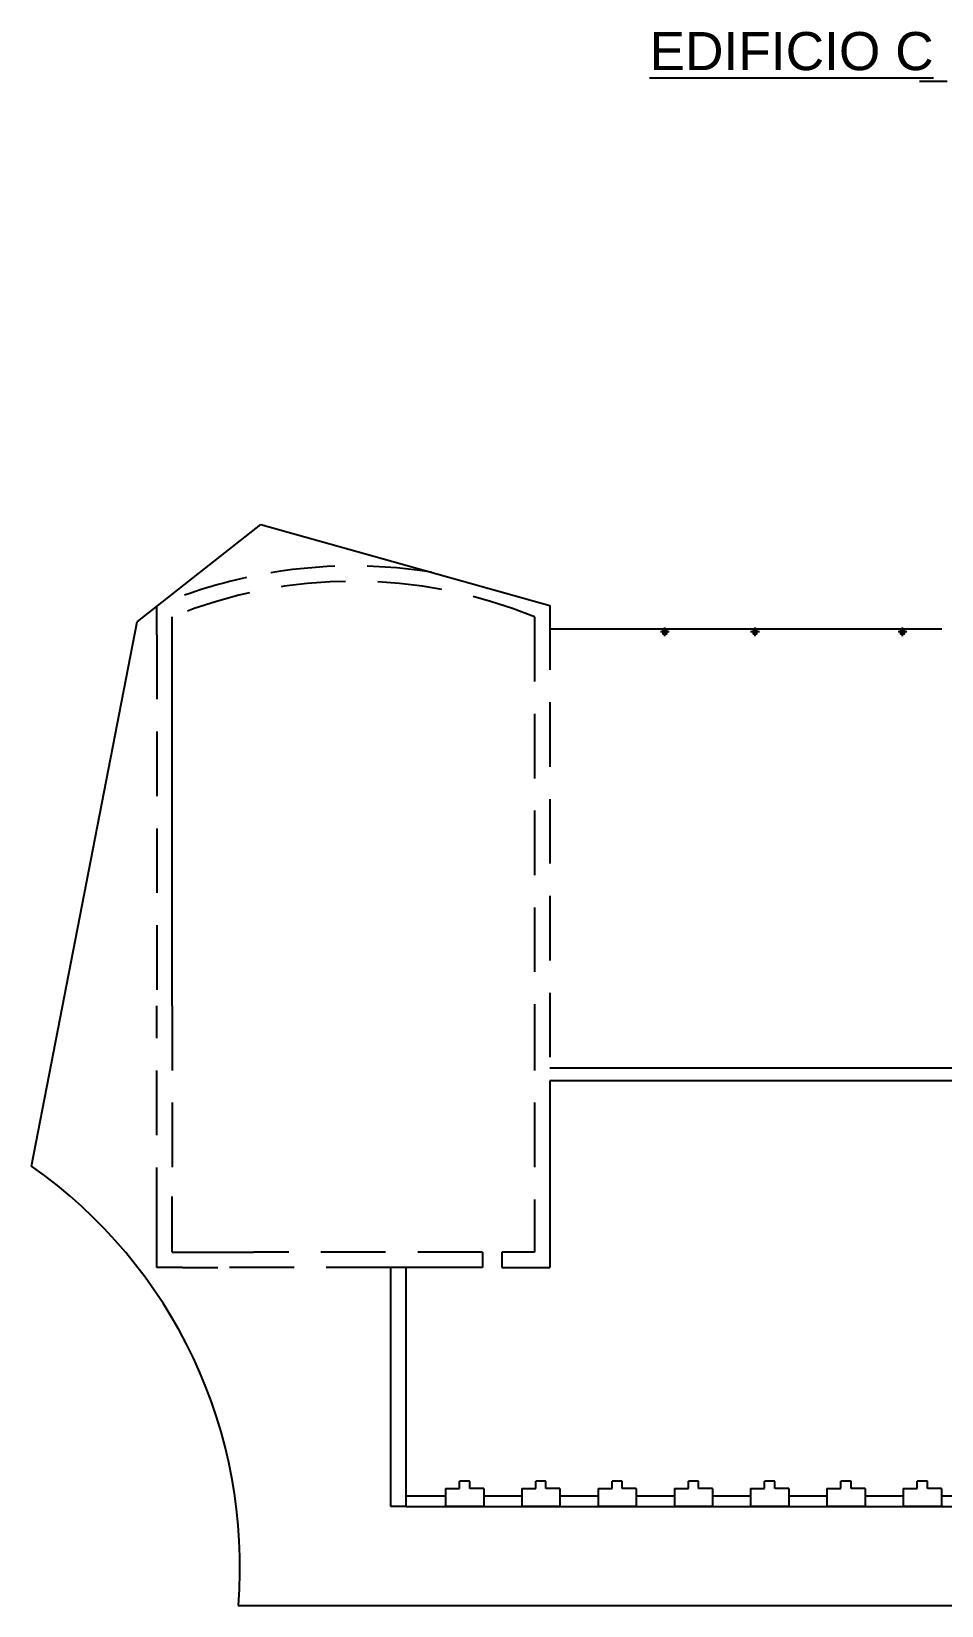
# Model space of a CAD drawing. Header units: millimetres. Extents: x 1471 to 1845, y 158 to 278.
# Drawn here: x 1471.3 to 1507.1, y 168.6 to 230.5 of the extents above; entities that cross this region are included whole.
import ezdxf

# ---------------------------------------------------------------- set-up
doc = ezdxf.new("R2010")
doc.units = ezdxf.units.MM
doc.header["$LTSCALE"] = 0.4
doc.linetypes.add('TRAZOS2', pattern=[9.525, 6.35, -3.175])
for name, color, linetype in [('Capa1', 150, 'TRAZOS2'), ('MUROS', 7, 'Continuous'), ('NOMBRES', 7, 'Continuous'), ('Terraza y Patio', 150, 'TRAZOS2')]:
    doc.layers.add(name, color=color, linetype=linetype)
doc.styles.add('PROYECTO', font='arial.ttf')

msp = doc.modelspace()

# ---------------------------------------------------------------- linework, layer by layer
at = {"layer": 'Capa1'}
for p, q in [((1476.875, 206.8), (1476.875, 207.5)), ((1476.875, 205.4), (1476.875, 206.8)), ((1476.875, 200), (1476.875, 202))]:
    msp.add_line(p, q, dxfattribs=at)
msp.add_arc((1483.969, 189.994), 19.513, 80.84831, 102.33391, dxfattribs=at)
at = {"layer": 'MUROS'}
for p, q in [((1506.267, 228.583), (1507.357, 228.583)), ((1475.494, 207.313), (1480.366, 211.136)), ((1480.366, 211.136), (1486.208, 209.5)), ((1486.208, 209.5), (1491.725, 207.955)), ((1471.34, 185.89), (1475.494, 207.313)), ((1507.15, 207.015), (1491.725, 207.015)), ((1496.424, 206.915), (1496.074, 206.915)), ((1496.249, 206.74), (1496.249, 207.09)), ((1499.974, 206.915), (1499.624, 206.915)), ((1499.799, 206.74), (1499.799, 207.09)), ((1505.774, 206.915), (1505.424, 206.915)), ((1505.599, 206.74), (1505.599, 207.09)), ((1509.025, 189.751), (1491.725, 189.75)), ((1491.725, 189.25), (1491.725, 181.9)), ((1508.725, 189.25), (1491.725, 189.25)), ((1485.475, 179.1), (1485.475, 181.9)), ((1489.075, 181.9), (1485.475, 181.9)), ((1486.075, 180.5), (1486.075, 181.9)), ((1489.845, 181.9), (1491.725, 181.9)), ((1486.075, 179.1), (1486.075, 180.5)), ((1485.475, 174), (1485.475, 179.1)), ((1486.075, 172.5), (1486.075, 179.1)), ((1485.475, 172.5), (1485.475, 174)), ((1488.575, 173.5), (1488.175, 173.5)), ((1488.175, 173.2), (1488.175, 173.5)), ((1488.575, 173.2), (1488.575, 173.5)), ((1491.575, 173.5), (1491.175, 173.5)), ((1491.175, 173.2), (1491.175, 173.5)), ((1491.575, 173.2), (1491.575, 173.5)), ((1494.575, 173.5), (1494.175, 173.5)), ((1494.175, 173.2), (1494.175, 173.5)), ((1494.575, 173.2), (1494.575, 173.5)), ((1497.175, 173.2), (1497.175, 173.5)), ((1497.575, 173.5), (1497.175, 173.5)), ((1497.575, 173.2), (1497.575, 173.5)), ((1500.175, 173.2), (1500.175, 173.5)), ((1500.575, 173.5), (1500.175, 173.5)), ((1500.575, 173.2), (1500.575, 173.5)), ((1503.575, 173.5), (1503.175, 173.5)), ((1503.175, 173.2), (1503.175, 173.5)), ((1503.575, 173.2), (1503.575, 173.5)), ((1506.575, 173.5), (1506.175, 173.5)), ((1506.175, 173.2), (1506.175, 173.5)), ((1506.575, 173.2), (1506.575, 173.5)), ((1487.625, 172.9), (1486.075, 172.9)), ((1487.625, 173.2), (1487.625, 172.5)), ((1487.625, 173.2), (1488.175, 173.2)), ((1489.125, 173.2), (1488.575, 173.2)), ((1489.125, 173.2), (1489.125, 172.5)), ((1490.625, 172.9), (1489.125, 172.9)), ((1490.625, 173.2), (1490.625, 172.5)), ((1490.625, 173.2), (1491.175, 173.2)), ((1492.125, 173.2), (1491.575, 173.2)), ((1492.125, 173.2), (1492.125, 172.5)), ((1493.625, 172.9), (1492.125, 172.9)), ((1493.625, 173.2), (1493.625, 172.5)), ((1493.625, 173.2), (1494.175, 173.2)), ((1495.125, 173.2), (1494.575, 173.2)), ((1495.125, 173.2), (1495.125, 172.5)), ((1496.625, 172.9), (1495.125, 172.9)), ((1496.625, 173.2), (1497.175, 173.2)), ((1496.625, 173.2), (1496.625, 172.5)), ((1498.125, 173.2), (1497.575, 173.2)), ((1498.125, 173.2), (1498.125, 172.5)), ((1499.625, 172.9), (1498.125, 172.9)), ((1499.625, 173.2), (1499.625, 172.5)), ((1499.625, 173.2), (1500.175, 173.2)), ((1501.125, 173.2), (1500.575, 173.2)), ((1501.125, 173.2), (1501.125, 172.5)), ((1502.625, 172.9), (1501.125, 172.9)), ((1502.625, 173.2), (1502.625, 172.5)), ((1502.625, 173.2), (1503.175, 173.2)), ((1504.125, 173.2), (1503.575, 173.2)), ((1504.125, 173.2), (1504.125, 172.5)), ((1505.625, 172.9), (1504.125, 172.9)), ((1505.625, 173.2), (1506.175, 173.2)), ((1505.625, 173.2), (1505.625, 172.5)), ((1507.125, 173.2), (1506.575, 173.2)), ((1507.125, 173.2), (1507.125, 172.5)), ((1508.625, 172.9), (1507.125, 172.9)), ((1486.075, 172.5), (1485.475, 172.5)), ((1486.075, 172.5), (1553.625, 172.5)), ((1489.125, 172.5), (1487.625, 172.5)), ((1492.125, 172.5), (1490.625, 172.5)), ((1495.125, 172.5), (1493.625, 172.5)), ((1498.125, 172.5), (1496.625, 172.5)), ((1501.125, 172.5), (1499.625, 172.5)), ((1504.125, 172.5), (1502.625, 172.5)), ((1507.125, 172.5), (1505.625, 172.5)), ((1479.475, 168.6), (1577.825, 168.6))]:
    msp.add_line(p, q, dxfattribs=at)
for points in [[(1496.324, 206.99), (1496.174, 206.99), (1496.174, 206.84), (1496.324, 206.84)], [(1499.874, 206.99), (1499.724, 206.99), (1499.724, 206.84), (1499.874, 206.84)], [(1505.674, 206.99), (1505.524, 206.99), (1505.524, 206.84), (1505.674, 206.84)]]:
    msp.add_lwpolyline(points, close=True, dxfattribs=at)
msp.add_arc((1460.314, 170.141), 19.225, 355.42143, 55.00286, dxfattribs=at)
at = {"layer": 'Terraza y Patio'}
for p, q in [((1476.275, 206.8), (1476.275, 207.926)), ((1491.125, 207.5), (1491.125, 192.2)), ((1491.725, 207.955), (1491.725, 189.75)), ((1476.275, 206.8), (1476.275, 192.2)), ((1476.875, 203.4), (1476.875, 205.4)), ((1476.875, 202), (1476.875, 203.4)), ((1476.875, 198.6), (1476.875, 200)), ((1476.875, 196.6), (1476.875, 198.6)), ((1476.875, 195.2), (1476.875, 196.6)), ((1476.875, 193.6), (1476.875, 195.2)), ((1476.875, 192.2), (1476.875, 193.6)), ((1476.275, 183.3), (1476.275, 192.2)), ((1476.875, 192.2), (1476.875, 184.7)), ((1491.125, 192.2), (1491.125, 182.5)), ((1476.875, 183.3), (1476.875, 184.7)), ((1476.275, 181.9), (1476.275, 183.3)), ((1476.875, 182.5), (1476.875, 183.3)), ((1476.875, 182.5), (1477.275, 182.5)), ((1477.275, 182.5), (1478.675, 182.5)), ((1478.675, 182.5), (1480.075, 182.5)), ((1489.075, 182.5), (1480.075, 182.5)), ((1489.075, 182.5), (1489.075, 181.9)), ((1491.125, 182.5), (1489.845, 182.5)), ((1489.845, 182.5), (1489.845, 181.9)), ((1477.275, 181.9), (1476.275, 181.9)), ((1477.275, 181.9), (1478.675, 181.9)), ((1485.475, 181.9), (1478.675, 181.9))]:
    msp.add_line(p, q, dxfattribs=at)
for centre, radius, start, end in [((1483.969, 189.994), 19.513, 102.33391, 113.22079), ((1484, 190.159), 18.748, 67.66376, 112.33624)]:
    msp.add_arc(centre, radius, start, end, dxfattribs=at)

# ---------------------------------------------------------------- texts
at = {"layer": 'NOMBRES', "style": 'PROYECTO'}
msp.add_text('%%UEDIFICIO C', height=1.5, dxfattribs=at).set_placement((1495.648, 229.018))

doc.saveas('drawing.dxf')
